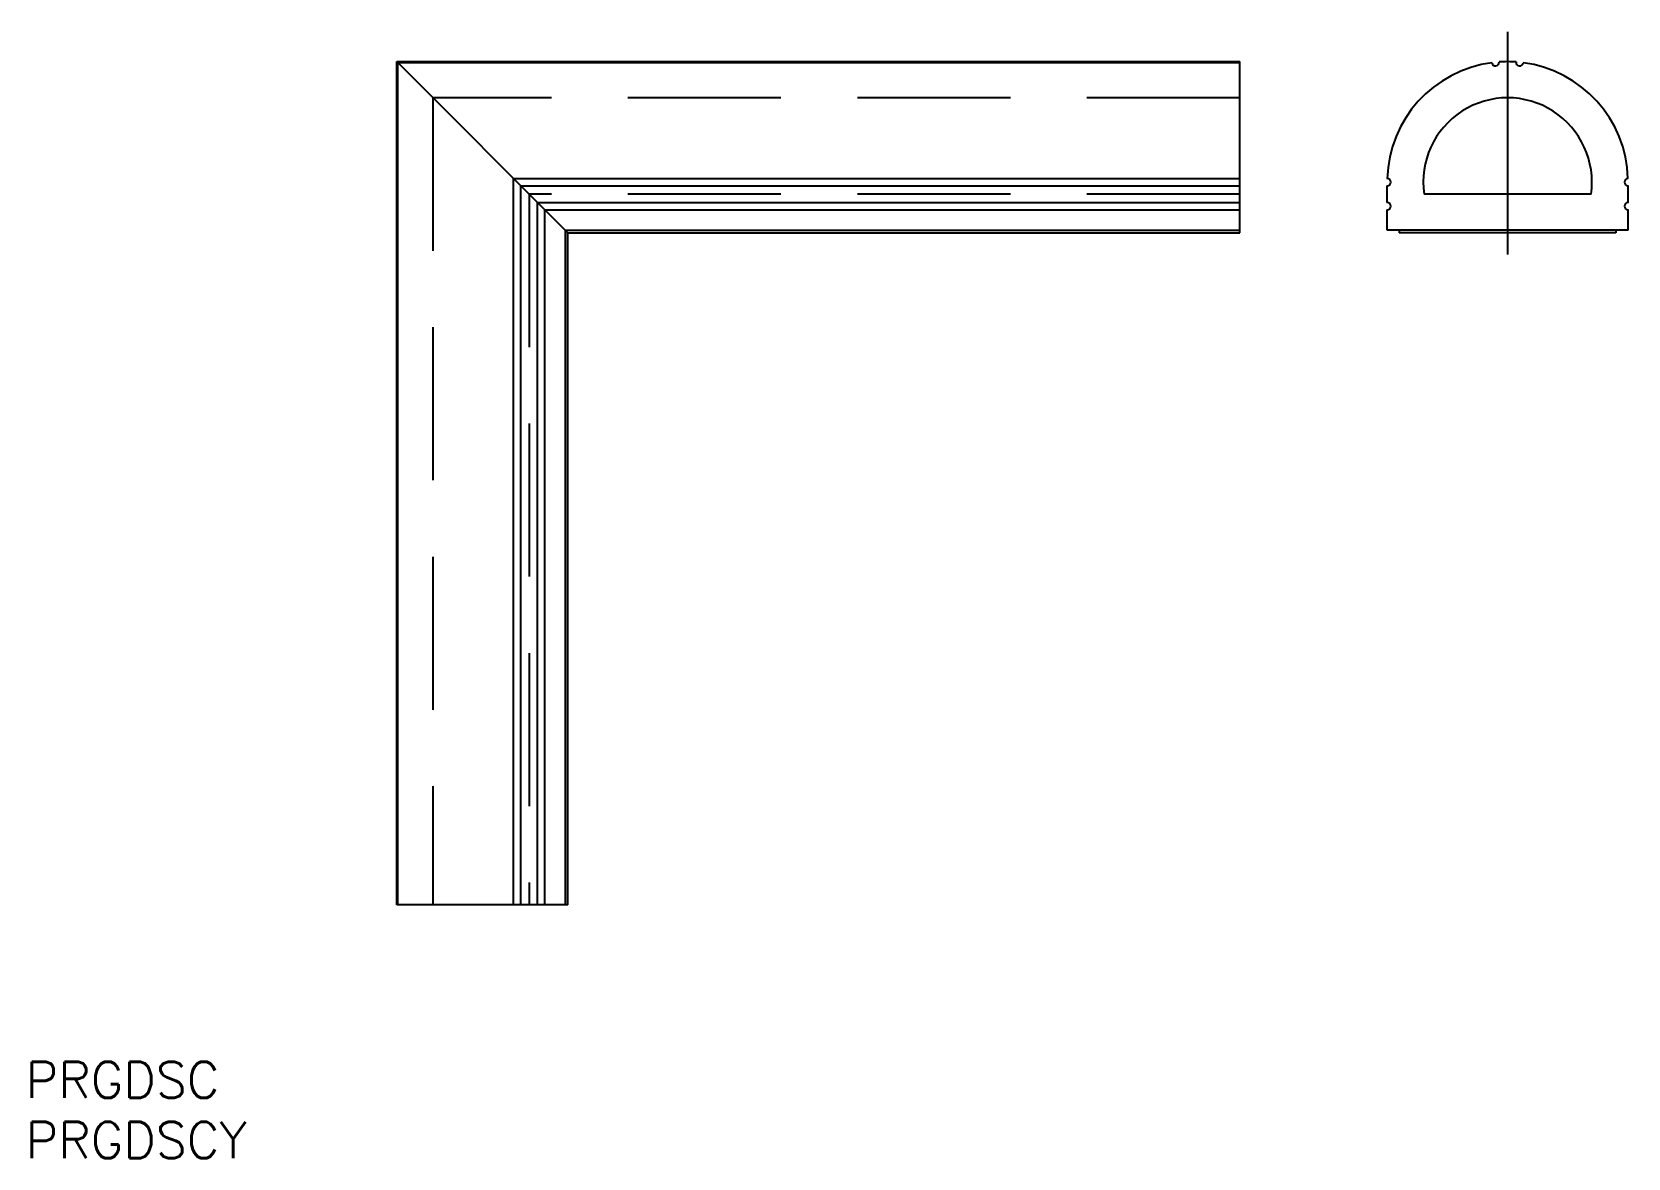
# Model space of a CAD drawing. Extents: x -30 to 102, y -91 to 2.
import ezdxf

# ---------------------------------------------------------------- set-up
doc = ezdxf.new("R2010")
doc.units = 0
doc.linetypes.add('CENTER', pattern=[50.8, 31.75, -6.35, 6.35, -6.35])
doc.linetypes.add('DASHED', pattern=[19.05, 12.7, -6.35])
doc.layers.get('0').update_dxf_attribs({"linetype": 'CONTINUOUS'})
doc.layers.add('CENTER', color=1, linetype='CENTER')
doc.styles.get("Standard").update_dxf_attribs({"font": 'txt.shx', "height": 3, "bigfont": 'bigfont.shx'})

# ---------------------------------------------------------------- blocks, each defined once
blk = doc.blocks.new('*U6')
at = {"color": 7, "linetype": 'CONTINUOUS'}
blk.add_text('PRGDSC', height=3, dxfattribs=at).set_placement((-30.8, -86.03))
blk = doc.blocks.new('*U7')
at = {"color": 7, "linetype": 'CONTINUOUS'}
blk.add_text('PRGDSCY', height=3, dxfattribs=at).set_placement((-30.8, -91.03))

msp = doc.modelspace()

# ---------------------------------------------------------------- linework, layer by layer
at = {"color": 7, "linetype": 'CONTINUOUS'}
for p, q in [((0, 0), (70, 0)), ((0, -14), (0, 0)), ((0, -70), (0, 0)), ((0, 0), (14.2, -14.2)), ((70, -14.2), (70, 0)), ((0.02, -0.02), (70, -0.02)), ((0.02, -70), (0.02, -0.02)), ((0.08, -0.08), (70, -0.08)), ((0.08, -70), (0.08, -0.08)), ((9.7, -9.7), (70, -9.7)), ((9.7, -70), (9.7, -9.7)), ((10.3, -10.3), (70, -10.3)), ((10.3, -70), (10.3, -10.3)), ((82.23, -11.7), (82.23, -10.3)), ((102.23, -11.7), (102.23, -10.3)), ((11.7, -11.7), (70, -11.7)), ((11.7, -70), (11.7, -11.7)), ((99.16, -11), (85.31, -11)), ((12.3, -12.3), (70, -12.3)), ((12.3, -70), (12.3, -12.3)), ((82.23, -14), (82.23, -12.3)), ((102.23, -14), (102.23, -12.3)), ((14, -14), (70, -14)), ((14, -70), (14, -14)), ((14.2, -14.2), (70, -14.2)), ((14.2, -70), (14.2, -14.2)), ((102.23, -14), (82.23, -14)), ((83.23, -14), (83.23, -14.2)), ((101.23, -14.2), (83.23, -14.2)), ((101.23, -14), (101.23, -14.2)), ((14.2, -70), (0, -70))]:
    msp.add_line(p, q, dxfattribs=at)
at = {"color": 3, "linetype": 'DASHED'}
for p, q in [((70, -3), (3, -3)), ((3, -3), (3, -70)), ((70, -11), (11, -11)), ((11, -11), (11, -70))]:
    msp.add_line(p, q, dxfattribs=at)
at = {"color": 7, "linetype": 'CONTINUOUS'}
for centre, radius, start, end in [((92.23, -10), 10, 85.9798, 94.0202), ((92.23, -10), 10, 97.4581, 178.2811), ((91.23, -0.05), 0.3, 186.5986, 4.8797), ((93.23, -0.05), 0.3, 175.1203, 353.4014), ((92.23, -10), 10, 1.7189, 82.5419), ((92.23, -10), 7, 351.7868, 188.2132), ((82.23, -10), 0.3, 270, 89.1405), ((102.23, -10), 0.3, 90.8595, 270), ((82.23, -12), 0.3, 270, 90), ((102.23, -12), 0.3, 90, 270)]:
    msp.add_arc(centre, radius, start, end, dxfattribs=at)
at = {"layer": 'CENTER', "color": 1, "linetype": 'CENTER'}
msp.add_line((92.23, 2.47), (92.23, -16), dxfattribs=at)

# ---------------------------------------------------------------- block references
at = {"color": 7, "linetype": 'CONTINUOUS'}
for name in ['*U6', '*U7']:
    msp.add_blockref(name, (0, 0), dxfattribs=at)

doc.saveas('drawing.dxf')
